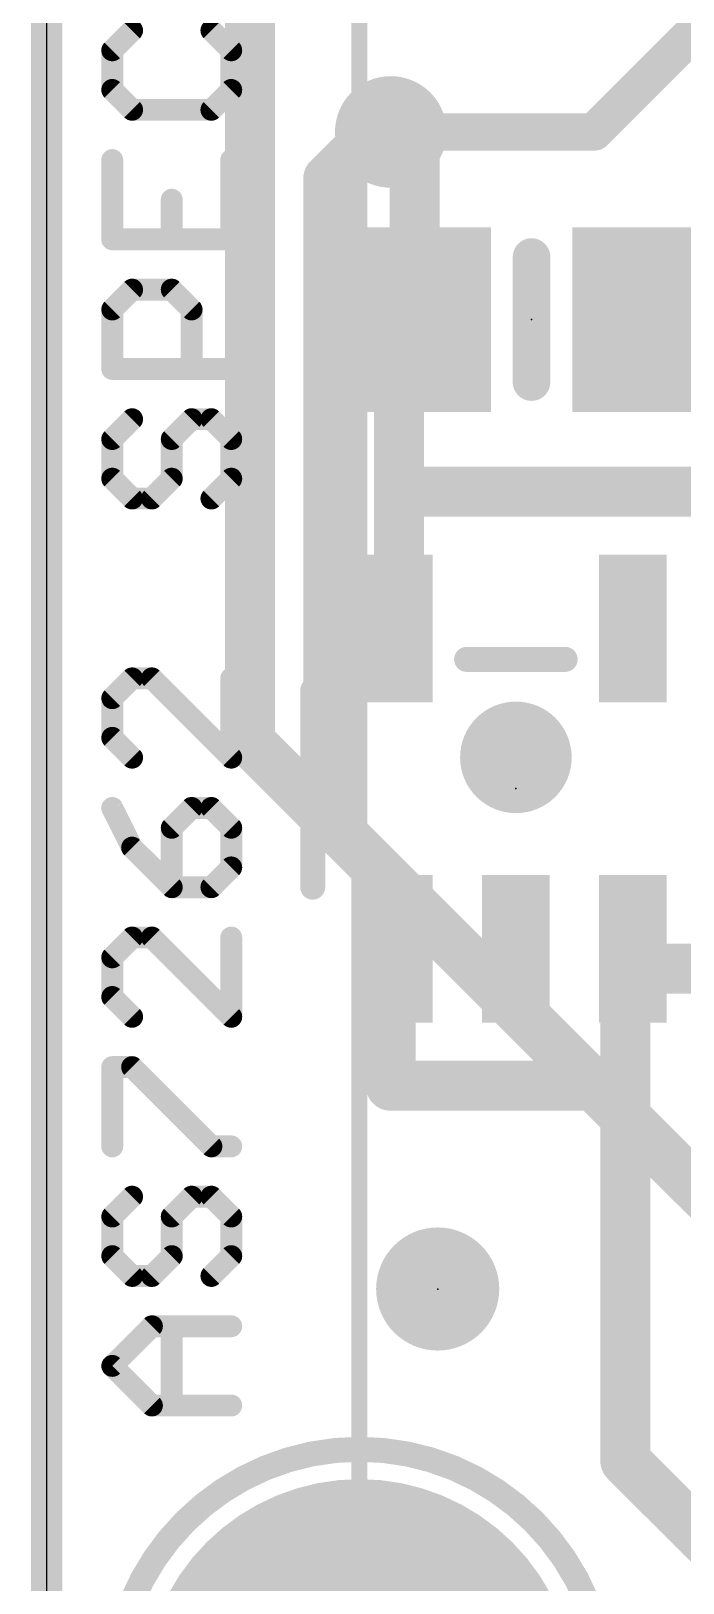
# Model space of a CAD drawing. Extents: x -5.3 to 35, y -5.3 to 31.
# Drawn here: x -0.13 to 5.17, y 3.45 to 16.06 of the extents above; entities that cross this region are included whole.
import ezdxf

# ---------------------------------------------------------------- set-up
doc = ezdxf.new("R2010")
doc.units = 0
for name, color, linetype in [('1', 12, 'CONTINUOUS'), ('16', 132, 'CONTINUOUS'), ('17', 110, 'CONTINUOUS'), ('18', 110, 'CONTINUOUS'), ('20', 53, 'CONTINUOUS'), ('21', 40, 'CONTINUOUS'), ('23', 40, 'CONTINUOUS'), ('47', 253, 'CONTINUOUS')]:
    doc.layers.add(name, color=color, linetype=linetype)

# ---------------------------------------------------------------- blocks, each defined once
blk = doc.blocks.new('RECT')
blk.add_solid([(-0.5, -0.5), (0.5, -0.5), (-0.5, 0.5), (0.5, 0.5)])
blk = doc.blocks.new('PIE')
at = {"const_width": 0.5}
blk.add_lwpolyline([(0, -0.25, 1), (0, 0.25, 1), (0, -0.25)], format="xyb", dxfattribs=at)
blk = doc.blocks.new('ROUNDP')
at = {"const_width": 0.5}
blk.add_lwpolyline([(0, -0.25, 1), (0, 0.25, 1), (0, -0.25)], format="xyb", dxfattribs=at)
blk = doc.blocks.new('ROUNDV')
at = {"const_width": 0.5}
blk.add_lwpolyline([(0, -0.25, 1), (0, 0.25, 1), (0, -0.25)], format="xyb", dxfattribs=at)

msp = doc.modelspace()

# ---------------------------------------------------------------- linework, layer by layer
at = {"layer": '1'}
for points, const_width in [([(0, 0), (0, 25.4)], 0.254), ([(7.239, 18.034), (4.445, 15.24)], 0.3048), ([(1.651, 17.526), (1.651, 10.287)], 0.4064), ([(2.987, 15.24), (2.794, 15.24)], 0.4064), ([(4.445, 15.24), (2.794, 15.24)], 0.3048), ([(2.987, 13.716), (2.987, 15.24)], 0.4064), ([(2.86, 12.319), (2.86, 13.716)], 0.4064), ([(2.86, 13.716), (2.987, 13.716)], 0.4064), ([(2.86, 11.2061), (2.86, 12.319)], 0.4064), ([(5.461, 12.319), (2.86, 12.319)], 0.4064), ([(1.651, 10.287), (2.86, 9.078)], 0.4064), ([(2.86, 9.078), (2.86, 8.6059)], 0.4064), ([(4.699, 8.6669), (4.76, 8.6059)], 0.4064), ([(4.699, 8.6669), (4.699, 7.493)], 0.4064), ([(2.794, 7.493), (2.794, 8.6059)], 0.4064), ([(2.794, 8.6059), (2.86, 8.6059)], 0.4064), ([(4.9229, 8.443), (4.76, 8.6059)], 0.4064), ([(4.9229, 8.443), (6.35, 8.443)], 0.4064), ([(4.699, 7.493), (2.794, 7.493)], 0.4064), ([(4.699, 4.445), (4.699, 7.493)], 0.4064), ([(6.35, 2.794), (4.699, 4.445)], 0.4064)]:
    msp.add_lwpolyline(points, dxfattribs=dict(at, const_width=const_width))
for points, const_width in [([(2.794, 15.3416, 1), (2.794, 15.1384)], 0.2032), ([(2.794, 15.3162, 1), (2.794, 15.1638)], 0.1524), ([(3.0886, 15.24, 1), (2.8854, 15.24)], 0.2032), ([(2.987, 15.1384, 1), (2.987, 15.3416)], 0.2032), ([(4.445, 15.1638, 1), (4.445, 15.3162)], 0.1524), ([(4.3911, 15.2939, 1), (4.4989, 15.1861)], 0.1524), ([(2.9616, 13.716, 1), (2.7584, 13.716)], 0.2032), ([(2.86, 13.8176, 1), (2.86, 13.6144)], 0.2032), ([(2.987, 13.6144, 1), (2.987, 13.8176)], 0.2032), ([(2.8854, 13.716, 1), (3.0886, 13.716)], 0.2032), ([(2.9616, 12.319, 1), (2.7584, 12.319)], 0.2032), ([(2.86, 12.4206, 1), (2.86, 12.2174)], 0.2032), ([(2.7584, 12.319, 1), (2.9616, 12.319)], 0.2032), ([(2.7584, 11.2061, 1), (2.9616, 11.2061)], 0.2032), ([(1.7228, 10.3588, 1), (1.5792, 10.2152)], 0.2032), ([(1.5494, 10.287, 1), (1.7526, 10.287)], 0.2032), ([(2.9616, 9.078, 1), (2.7584, 9.078)], 0.2032), ([(2.7882, 9.0062, 1), (2.9318, 9.1498)], 0.2032), ([(4.8006, 8.6669, 1), (4.5974, 8.6669)], 0.2032), ([(4.7708, 8.7387, 1), (4.6272, 8.5951)], 0.2032), ([(2.8956, 8.6059, 1), (2.6924, 8.6059)], 0.2032), ([(2.794, 8.7075, 1), (2.794, 8.5043)], 0.2032), ([(2.7584, 8.6059, 1), (2.9616, 8.6059)], 0.2032), ([(2.86, 8.5043, 1), (2.86, 8.7075)], 0.2032), ([(4.8318, 8.6777, 1), (4.6882, 8.5341)], 0.2032), ([(4.6882, 8.5341, 1), (4.8318, 8.6777)], 0.2032), ([(4.9229, 8.5446, 1), (4.9229, 8.3414)], 0.2032), ([(4.8511, 8.3712, 1), (4.9947, 8.5148)], 0.2032), ([(2.794, 7.5946, 1), (2.794, 7.3914)], 0.2032), ([(4.8006, 7.493, 1), (4.5974, 7.493)], 0.2032), ([(4.699, 7.3914, 1), (4.699, 7.5946)], 0.2032), ([(2.6924, 7.493, 1), (2.8956, 7.493)], 0.2032), ([(4.5974, 7.493, 1), (4.8006, 7.493)], 0.2032), ([(4.5974, 4.445, 1), (4.8006, 4.445)], 0.2032), ([(4.7708, 4.5168, 1), (4.6272, 4.3732)], 0.2032)]:
    msp.add_lwpolyline(points, format="xyb", dxfattribs=dict(at, const_width=const_width))
at = {"layer": '16'}
for points, const_width in [([(0, 0), (0, 25.4)], 0.254), ([(2.286, 14.859), (2.794, 15.367)], 0.4064), ([(2.794, 15.367), (2.794, 15.24)], 0.4064), ([(2.286, 9.652), (2.286, 14.859)], 0.4064), ([(8.89, 3.048), (2.286, 9.652)], 0.4064)]:
    msp.add_lwpolyline(points, dxfattribs=dict(at, const_width=const_width))
at = {"layer": '16', "const_width": 0.2032}
for points in [[(2.8956, 15.367, 1), (2.6924, 15.367)], [(2.8658, 15.2952, 1), (2.7222, 15.4388)], [(2.6924, 15.24, 1), (2.8956, 15.24)], [(2.3876, 14.859, 1), (2.1844, 14.859)], [(2.2142, 14.9308, 1), (2.3578, 14.7872)], [(2.3578, 9.7238, 1), (2.2142, 9.5802)], [(2.1844, 9.652, 1), (2.3876, 9.652)]]:
    msp.add_lwpolyline(points, format="xyb", dxfattribs=at)
at = {"layer": '20'}
msp.add_line((0, 2.54), (0, 22.86), dxfattribs=at)
at = {"layer": '21'}
for points, const_width in [([(0.6936, 16.0641), (0.5326, 15.9031)], 0.1778), ([(1.4986, 15.9031), (1.3376, 16.0641)], 0.1778), ([(0.5326, 15.9031), (0.5326, 15.5811)], 0.1778), ([(1.4986, 15.5811), (1.4986, 15.9031)], 0.1778), ([(0.5326, 15.5811), (0.6936, 15.42)], 0.1778), ([(1.3376, 15.42), (1.4986, 15.5811)], 0.1778), ([(0.6936, 15.42), (1.3376, 15.42)], 0.1778), ([(0.5326, 15.0116), (0.5326, 14.3676)], 0.1778), ([(1.4986, 14.3676), (1.4986, 15.0116)], 0.1778), ([(1.0156, 14.3676), (1.0156, 14.6896)], 0.1778), ([(0.5326, 14.3676), (1.4986, 14.3676)], 0.1778), ([(3.937, 14.224), (3.937, 13.208)], 0.3048), ([(0.5326, 13.7981), (0.6936, 13.9591)], 0.1778), ([(0.6936, 13.9591), (1.0156, 13.9591)], 0.1778), ([(1.0156, 13.9591), (1.1766, 13.7981)], 0.1778), ([(0.5326, 13.3151), (0.5326, 13.7981)], 0.1778), ([(1.1766, 13.7981), (1.1766, 13.3151)], 0.1778), ([(1.4986, 13.3151), (0.5326, 13.3151)], 0.1778), ([(0.6936, 12.9067), (0.5326, 12.7457)], 0.1778), ([(1.0156, 12.7457), (1.1766, 12.9067)], 0.1778), ([(1.1766, 12.9067), (1.3376, 12.9067)], 0.1778), ([(1.3376, 12.9067), (1.4986, 12.7457)], 0.1778), ([(0.5326, 12.7457), (0.5326, 12.4237)], 0.1778), ([(1.0156, 12.4237), (1.0156, 12.7457)], 0.1778), ([(1.4986, 12.7457), (1.4986, 12.4237)], 0.1778), ([(0.5326, 12.4237), (0.6936, 12.2627)], 0.1778), ([(0.8546, 12.2627), (1.0156, 12.4237)], 0.1778), ([(1.4986, 12.4237), (1.3376, 12.2627)], 0.1778), ([(0.6936, 12.2627), (0.8546, 12.2627)], 0.1778), ([(3.41, 10.956), (4.21, 10.956)], 0.2032), ([(0.6936, 10.8018), (0.5326, 10.6408)], 0.1778), ([(0.8546, 10.8018), (0.6936, 10.8018)], 0.1778), ([(1.4986, 10.1578), (0.8546, 10.8018)], 0.1778), ([(1.4986, 10.8018), (1.4986, 10.1578)], 0.1778), ([(0.5326, 10.6408), (0.5326, 10.3188)], 0.1778), ([(2.16, 10.706), (2.16, 9.106)], 0.2032), ([(0.5326, 10.3188), (0.6936, 10.1578)], 0.1778), ([(0.5326, 9.7493), (0.6936, 9.4273)], 0.1778), ([(1.1766, 9.7493), (1.0156, 9.5883)], 0.1778), ([(1.3376, 9.7493), (1.1766, 9.7493)], 0.1778), ([(1.4986, 9.5883), (1.3376, 9.7493)], 0.1778), ([(1.0156, 9.5883), (1.0156, 9.1053)], 0.1778), ([(1.4986, 9.2663), (1.4986, 9.5883)], 0.1778), ([(0.6936, 9.4273), (1.0156, 9.1053)], 0.1778), ([(1.3376, 9.1053), (1.4986, 9.2663)], 0.1778), ([(1.0156, 9.1053), (1.3376, 9.1053)], 0.1778), ([(0.6936, 8.6968), (0.5326, 8.5358)], 0.1778), ([(0.8546, 8.6968), (0.6936, 8.6968)], 0.1778), ([(1.4986, 8.0528), (0.8546, 8.6968)], 0.1778), ([(1.4986, 8.6968), (1.4986, 8.0528)], 0.1778), ([(0.5326, 8.5358), (0.5326, 8.2138)], 0.1778), ([(0.5326, 8.2138), (0.6936, 8.0528)], 0.1778), ([(0.5326, 7.0004), (0.5326, 7.6444)], 0.1778), ([(0.5326, 7.6444), (0.6936, 7.6444)], 0.1778), ([(0.6936, 7.6444), (1.3376, 7.0004)], 0.1778), ([(1.3376, 7.0004), (1.4986, 7.0004)], 0.1778), ([(0.6936, 6.5919), (0.5326, 6.4309)], 0.1778), ([(1.0156, 6.4309), (1.1766, 6.5919)], 0.1778), ([(1.1766, 6.5919), (1.3376, 6.5919)], 0.1778), ([(1.3376, 6.5919), (1.4986, 6.4309)], 0.1778), ([(0.5326, 6.4309), (0.5326, 6.1089)], 0.1778), ([(1.0156, 6.1089), (1.0156, 6.4309)], 0.1778), ([(1.4986, 6.4309), (1.4986, 6.1089)], 0.1778), ([(0.5326, 6.1089), (0.6936, 5.9479)], 0.1778), ([(0.8546, 5.9479), (1.0156, 6.1089)], 0.1778), ([(1.4986, 6.1089), (1.3376, 5.9479)], 0.1778), ([(0.6936, 5.9479), (0.8546, 5.9479)], 0.1778), ([(0.5326, 5.2175), (0.8546, 5.5395)], 0.1778), ([(0.8546, 5.5395), (1.4986, 5.5395)], 0.1778), ([(1.0156, 4.8955), (1.0156, 5.5395)], 0.1778), ([(0.8546, 4.8955), (0.5326, 5.2175)], 0.1778), ([(1.4986, 4.8955), (0.8546, 4.8955)], 0.1778)]:
    msp.add_lwpolyline(points, dxfattribs=dict(at, const_width=const_width))
for points, const_width in [([(0.725, 16.0326, 1), (0.6622, 16.0955)], 0.0889), ([(1.369, 16.0955, 1), (1.3062, 16.0326)], 0.0889), ([(0.577, 15.9031, 1), (0.4881, 15.9031)], 0.0889), ([(0.5011, 15.9345, 1), (0.564, 15.8716)], 0.0889), ([(1.5431, 15.9031, 1), (1.4542, 15.9031)], 0.0889), ([(1.4672, 15.8716, 1), (1.53, 15.9345)], 0.0889), ([(0.564, 15.6125, 1), (0.5011, 15.5496)], 0.0889), ([(1.53, 15.5496, 1), (1.4672, 15.6125)], 0.0889), ([(0.4881, 15.5811, 1), (0.577, 15.5811)], 0.0889), ([(0.6936, 15.4645, 1), (0.6936, 15.3756)], 0.0889), ([(1.3376, 15.3756, 1), (1.3376, 15.4645)], 0.0889), ([(1.4542, 15.5811, 1), (1.5431, 15.5811)], 0.0889), ([(0.6622, 15.3886, 1), (0.725, 15.4515)], 0.0889), ([(1.3062, 15.4515, 1), (1.369, 15.3886)], 0.0889), ([(0.577, 15.0116, 1), (0.4881, 15.0116)], 0.0889), ([(1.5431, 15.0116, 1), (1.4542, 15.0116)], 0.0889), ([(1.06, 14.6896, 1), (0.9711, 14.6896)], 0.0889), ([(0.4881, 14.3676, 1), (0.577, 14.3676)], 0.0889), ([(0.5326, 14.412, 1), (0.5326, 14.3231)], 0.0889), ([(0.9711, 14.3676, 1), (1.06, 14.3676)], 0.0889), ([(1.4542, 14.3676, 1), (1.5431, 14.3676)], 0.0889), ([(1.4986, 14.3231, 1), (1.4986, 14.412)], 0.0889), ([(4.0132, 14.224, 1), (3.8608, 14.224)], 0.1524), ([(0.6936, 14.0036, 1), (0.6936, 13.9147)], 0.0889), ([(0.725, 13.9277, 1), (0.6622, 13.9906)], 0.0889), ([(1.047, 13.9906, 1), (0.9842, 13.9277)], 0.0889), ([(1.0156, 13.9147, 1), (1.0156, 14.0036)], 0.0889), ([(0.577, 13.7981, 1), (0.4881, 13.7981)], 0.0889), ([(0.5011, 13.8296, 1), (0.564, 13.7667)], 0.0889), ([(1.221, 13.7981, 1), (1.1321, 13.7981)], 0.0889), ([(1.1452, 13.7667, 1), (1.208, 13.8296)], 0.0889), ([(0.5326, 13.3596, 1), (0.5326, 13.2707)], 0.0889), ([(1.4986, 13.2707, 1), (1.4986, 13.3596)], 0.0889), ([(0.4881, 13.3151, 1), (0.577, 13.3151)], 0.0889), ([(1.1321, 13.3151, 1), (1.221, 13.3151)], 0.0889), ([(3.8608, 13.208, 1), (4.0132, 13.208)], 0.1524), ([(0.725, 12.8753, 1), (0.6622, 12.9381)], 0.0889), ([(1.1766, 12.9511, 1), (1.1766, 12.8622)], 0.0889), ([(1.208, 12.8753, 1), (1.1452, 12.9381)], 0.0889), ([(1.369, 12.9381, 1), (1.3062, 12.8753)], 0.0889), ([(1.3376, 12.8622, 1), (1.3376, 12.9511)], 0.0889), ([(0.577, 12.7457, 1), (0.4881, 12.7457)], 0.0889), ([(0.5011, 12.7771, 1), (0.564, 12.7143)], 0.0889), ([(1.06, 12.7457, 1), (0.9711, 12.7457)], 0.0889), ([(0.9842, 12.7771, 1), (1.047, 12.7143)], 0.0889), ([(1.5431, 12.7457, 1), (1.4542, 12.7457)], 0.0889), ([(1.4672, 12.7143, 1), (1.53, 12.7771)], 0.0889), ([(0.564, 12.4551, 1), (0.5011, 12.3922)], 0.0889), ([(1.047, 12.3922, 1), (0.9842, 12.4551)], 0.0889), ([(1.53, 12.3922, 1), (1.4672, 12.4551)], 0.0889), ([(0.4881, 12.4237, 1), (0.577, 12.4237)], 0.0889), ([(0.9711, 12.4237, 1), (1.06, 12.4237)], 0.0889), ([(1.4542, 12.4237, 1), (1.5431, 12.4237)], 0.0889), ([(0.6936, 12.3071, 1), (0.6936, 12.2182)], 0.0889), ([(0.6622, 12.2312, 1), (0.725, 12.2941)], 0.0889), ([(0.8232, 12.2941, 1), (0.886, 12.2312)], 0.0889), ([(0.8546, 12.2182, 1), (0.8546, 12.3071)], 0.0889), ([(1.3062, 12.2941, 1), (1.369, 12.2312)], 0.0889), ([(3.41, 11.0068, 1), (3.41, 10.9052)], 0.1016), ([(4.21, 10.9052, 1), (4.21, 11.0068)], 0.1016), ([(0.6936, 10.8462, 1), (0.6936, 10.7573)], 0.0889), ([(0.725, 10.7703, 1), (0.6622, 10.8332)], 0.0889), ([(0.886, 10.8332, 1), (0.8232, 10.7703)], 0.0889), ([(0.8546, 10.7573, 1), (0.8546, 10.8462)], 0.0889), ([(1.5431, 10.8018, 1), (1.4542, 10.8018)], 0.0889), ([(0.577, 10.6408, 1), (0.4881, 10.6408)], 0.0889), ([(0.5011, 10.6722, 1), (0.564, 10.6093)], 0.0889), ([(2.2108, 10.706, 1), (2.1092, 10.706)], 0.1016), ([(0.564, 10.3502, 1), (0.5011, 10.2873)], 0.0889), ([(0.4881, 10.3188, 1), (0.577, 10.3188)], 0.0889), ([(0.6622, 10.1263, 1), (0.725, 10.1892)], 0.0889), ([(1.4672, 10.1263, 1), (1.53, 10.1892)], 0.0889), ([(1.4542, 10.1578, 1), (1.5431, 10.1578)], 0.0889), ([(0.5723, 9.7692, 1), (0.4928, 9.7294)], 0.0889), ([(1.1766, 9.7938, 1), (1.1766, 9.7049)], 0.0889), ([(1.208, 9.7179, 1), (1.1452, 9.7807)], 0.0889), ([(1.369, 9.7807, 1), (1.3062, 9.7179)], 0.0889), ([(1.3376, 9.7049, 1), (1.3376, 9.7938)], 0.0889), ([(1.06, 9.5883, 1), (0.9711, 9.5883)], 0.0889), ([(0.9842, 9.6197, 1), (1.047, 9.5569)], 0.0889), ([(1.5431, 9.5883, 1), (1.4542, 9.5883)], 0.0889), ([(1.4672, 9.5569, 1), (1.53, 9.6197)], 0.0889), ([(0.725, 9.4587, 1), (0.6622, 9.3959)], 0.0889), ([(0.6538, 9.4074, 1), (0.7333, 9.4472)], 0.0889), ([(1.53, 9.2349, 1), (1.4672, 9.2977)], 0.0889), ([(1.4542, 9.2663, 1), (1.5431, 9.2663)], 0.0889), ([(0.9711, 9.1053, 1), (1.06, 9.1053)], 0.0889), ([(1.0156, 9.1497, 1), (1.0156, 9.0608)], 0.0889), ([(0.9842, 9.0739, 1), (1.047, 9.1367)], 0.0889), ([(1.3062, 9.1367, 1), (1.369, 9.0739)], 0.0889), ([(1.3376, 9.0608, 1), (1.3376, 9.1497)], 0.0889), ([(2.1092, 9.106, 1), (2.2108, 9.106)], 0.1016), ([(0.6936, 8.7413, 1), (0.6936, 8.6524)], 0.0889), ([(0.725, 8.6654, 1), (0.6622, 8.7283)], 0.0889), ([(0.886, 8.7283, 1), (0.8232, 8.6654)], 0.0889), ([(0.8546, 8.6524, 1), (0.8546, 8.7413)], 0.0889), ([(1.5431, 8.6968, 1), (1.4542, 8.6968)], 0.0889), ([(0.577, 8.5358, 1), (0.4881, 8.5358)], 0.0889), ([(0.5011, 8.5673, 1), (0.564, 8.5044)], 0.0889), ([(0.564, 8.2453, 1), (0.5011, 8.1824)], 0.0889), ([(0.4881, 8.2138, 1), (0.577, 8.2138)], 0.0889), ([(0.6622, 8.0214, 1), (0.725, 8.0843)], 0.0889), ([(1.4542, 8.0528, 1), (1.5431, 8.0528)], 0.0889), ([(1.4672, 8.0214, 1), (1.53, 8.0843)], 0.0889), ([(0.577, 7.6444, 1), (0.4881, 7.6444)], 0.0889), ([(0.5326, 7.6888, 1), (0.5326, 7.5999)], 0.0889), ([(0.725, 7.6758, 1), (0.6622, 7.613)], 0.0889), ([(0.6936, 7.5999, 1), (0.6936, 7.6888)], 0.0889), ([(1.3376, 7.0448, 1), (1.3376, 6.9559)], 0.0889), ([(1.3062, 6.9689, 1), (1.369, 7.0318)], 0.0889), ([(1.4986, 6.9559, 1), (1.4986, 7.0448)], 0.0889), ([(0.4881, 7.0004, 1), (0.577, 7.0004)], 0.0889), ([(0.725, 6.5605, 1), (0.6622, 6.6234)], 0.0889), ([(1.1766, 6.6364, 1), (1.1766, 6.5475)], 0.0889), ([(1.208, 6.5605, 1), (1.1452, 6.6234)], 0.0889), ([(1.369, 6.6234, 1), (1.3062, 6.5605)], 0.0889), ([(1.3376, 6.5475, 1), (1.3376, 6.6364)], 0.0889), ([(0.577, 6.4309, 1), (0.4881, 6.4309)], 0.0889), ([(0.5011, 6.4624, 1), (0.564, 6.3995)], 0.0889), ([(1.06, 6.4309, 1), (0.9711, 6.4309)], 0.0889), ([(0.9842, 6.4624, 1), (1.047, 6.3995)], 0.0889), ([(1.5431, 6.4309, 1), (1.4542, 6.4309)], 0.0889), ([(1.4672, 6.3995, 1), (1.53, 6.4624)], 0.0889), ([(0.564, 6.1403, 1), (0.5011, 6.0775)], 0.0889), ([(1.047, 6.0775, 1), (0.9842, 6.1403)], 0.0889), ([(1.53, 6.0775, 1), (1.4672, 6.1403)], 0.0889), ([(0.4881, 6.1089, 1), (0.577, 6.1089)], 0.0889), ([(0.9711, 6.1089, 1), (1.06, 6.1089)], 0.0889), ([(1.4542, 6.1089, 1), (1.5431, 6.1089)], 0.0889), ([(0.6936, 5.9924, 1), (0.6936, 5.9035)], 0.0889), ([(0.6622, 5.9165, 1), (0.725, 5.9793)], 0.0889), ([(0.8232, 5.9793, 1), (0.886, 5.9165)], 0.0889), ([(0.8546, 5.9035, 1), (0.8546, 5.9924)], 0.0889), ([(1.3062, 5.9793, 1), (1.369, 5.9165)], 0.0889), ([(0.8546, 5.5839, 1), (0.8546, 5.495)], 0.0889), ([(0.886, 5.508, 1), (0.8232, 5.5709)], 0.0889), ([(1.06, 5.5395, 1), (0.9711, 5.5395)], 0.0889), ([(1.4986, 5.495, 1), (1.4986, 5.5839)], 0.0889), ([(0.564, 5.2489, 1), (0.5011, 5.186)], 0.0889), ([(0.5011, 5.2489, 1), (0.564, 5.186)], 0.0889), ([(0.8546, 4.9399, 1), (0.8546, 4.851)], 0.0889), ([(0.8232, 4.864, 1), (0.886, 4.9269)], 0.0889), ([(0.9711, 4.8955, 1), (1.06, 4.8955)], 0.0889), ([(1.4986, 4.851, 1), (1.4986, 4.9399)], 0.0889), ([(2.54, 0.54, 1), (2.54, 4.54, 1), (2.54, 0.54)], 0.2032)]:
    msp.add_lwpolyline(points, format="xyb", dxfattribs=dict(at, const_width=const_width))
at = {"layer": '23'}
for p in [(3.937, 13.716), (3.81, 9.906), (3.175, 5.842)]:
    msp.add_point(p, dxfattribs=at)
at = {"layer": '47', "const_width": 0.13}
msp.add_lwpolyline([(2.54, 2.54), (2.54, 29.636)], dxfattribs=at)

# ---------------------------------------------------------------- block references
at = {"layer": '1'}
for p, xscale, yscale in [((2.987, 13.716), 1.24, 1.5), ((4.887, 13.716), 1.24, 1.5), ((2.86, 11.2061), 0.55, 1.2), ((4.76, 11.2061), 0.55, 1.2), ((2.86, 8.6059), 0.55, 1.2), ((3.81, 8.6059), 0.55, 1.2), ((4.76, 8.6059), 0.55, 1.2)]:
    msp.add_blockref('RECT', p, dxfattribs=dict(at, xscale=xscale, yscale=yscale))
msp.add_blockref('PIE', (3.175, 5.842), dxfattribs=at)
at = {"layer": '17', "xscale": 3.516, "yscale": 3.516, "rotation": 180}
msp.add_blockref('ROUNDP', (2.54, 2.54), dxfattribs=at)
msp.add_blockref('ROUNDP', (2.54, 2.54), dxfattribs=at)
at = {"layer": '18', "xscale": 0.9064, "yscale": 0.9064}
for p in [(2.794, 15.24), (2.794, 15.24), (3.81, 10.16), (3.81, 10.16)]:
    msp.add_blockref('ROUNDV', p, dxfattribs=at)

doc.saveas('drawing.dxf')
